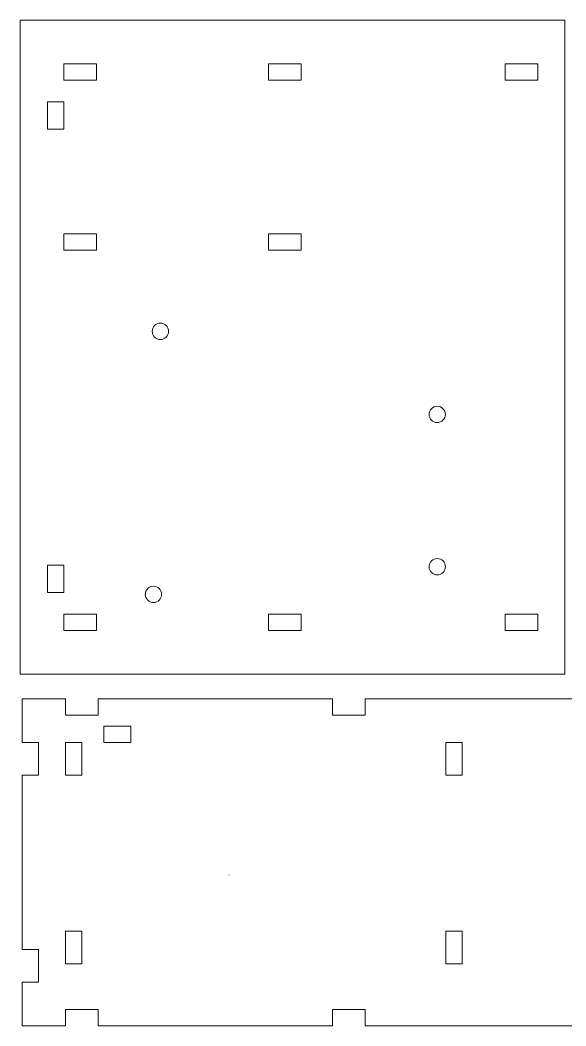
# Model space of a CAD drawing. Header units: millimetres. Extents: x -139 to 143, y -89 to 98.
# Drawn here: x -139.5 to -39.3, y -89.5 to 95.1 of the extents above; entities that cross this region are included whole.
import ezdxf

# ---------------------------------------------------------------- set-up
doc = ezdxf.new("R2010")
doc.units = ezdxf.units.MM
doc.header["$MEASUREMENT"] = 0
doc.layers.add('Ebene 1', color=7, linetype='Continuous')

msp = doc.modelspace()

# ---------------------------------------------------------------- linework, layer by layer
at = {"layer": 'Ebene 1', "lineweight": 9}
for points in [[(-139.4989, 95.0533), (-139.4989, 95.0533), (-39.499, 95.0533), (-39.499, 95.0533)], [(-139.4988, -24.9467), (-139.4988, -24.9467), (-139.4989, 95.0533), (-139.4989, 95.0533)], [(-39.499, 95.0533), (-39.499, 95.0533), (-39.4989, -24.9467), (-39.4989, -24.9467)], [(-131.4989, 84.0533), (-131.4989, 84.0533), (-131.4989, 87.0533), (-131.4989, 87.0533)], [(-131.4989, 87.0532), (-131.4989, 87.0532), (-125.4989, 87.0532), (-125.4989, 87.0532)], [(-125.4989, 87.0532), (-125.4989, 87.0532), (-125.4989, 84.0532), (-125.4989, 84.0532)], [(-93.8853, 87.0533), (-93.8853, 87.0533), (-87.8854, 87.0533), (-87.8854, 87.0533)], [(-93.8853, 84.0533), (-93.8853, 84.0533), (-93.8853, 87.0533), (-93.8853, 87.0533)], [(-87.8854, 87.0533), (-87.8854, 87.0533), (-87.8854, 84.0533), (-87.8854, 84.0533)], [(-50.499, 84.0533), (-50.499, 84.0533), (-50.499, 87.0533), (-50.499, 87.0533)], [(-50.499, 87.0533), (-50.499, 87.0533), (-44.499, 87.0533), (-44.499, 87.0533)], [(-44.499, 87.0533), (-44.499, 87.0533), (-44.499, 84.0533), (-44.499, 84.0533)], [(-125.4989, 84.0532), (-125.4989, 84.0532), (-131.4989, 84.0532), (-131.4989, 84.0532)], [(-87.8854, 84.0533), (-87.8854, 84.0533), (-93.8853, 84.0533), (-93.8853, 84.0533)], [(-44.499, 84.0533), (-44.499, 84.0533), (-50.499, 84.0533), (-50.499, 84.0533)], [(-134.4989, 80.0533), (-134.4989, 80.0533), (-134.4989, 75.0533), (-134.4989, 75.0533)], [(-134.4989, 80.0533), (-134.4989, 80.0533), (-131.4989, 80.0533), (-131.4989, 80.0533)], [(-131.4989, 80.0533), (-131.4989, 80.0533), (-131.4989, 75.0533), (-131.4989, 75.0533)], [(-131.4989, 75.0533), (-131.4989, 75.0533), (-134.4989, 75.0533), (-134.4989, 75.0533)], [(-131.4989, 55.8433), (-131.4989, 55.8433), (-125.4989, 55.8433), (-125.4989, 55.8433)], [(-131.4989, 52.8433), (-131.4989, 52.8433), (-131.4989, 55.8433), (-131.4989, 55.8433)], [(-125.4989, 55.8433), (-125.4989, 55.8433), (-125.4989, 52.8433), (-125.4989, 52.8433)], [(-93.8853, 55.8433), (-93.8853, 55.8433), (-87.8854, 55.8433), (-87.8854, 55.8433)], [(-93.8853, 52.8433), (-93.8853, 52.8433), (-93.8853, 55.8433), (-93.8853, 55.8433)], [(-87.8854, 55.8433), (-87.8854, 55.8433), (-87.8854, 52.8433), (-87.8854, 52.8433)], [(-125.4989, 52.8433), (-125.4989, 52.8433), (-131.4989, 52.8433), (-131.4989, 52.8433)], [(-87.8854, 52.8433), (-87.8854, 52.8433), (-93.8853, 52.8433), (-93.8853, 52.8433)], [(-134.4988, -4.9467), (-134.4988, -4.9467), (-134.4988, -9.9467), (-134.4988, -9.9467)], [(-134.4988, -4.9467), (-134.4988, -4.9467), (-131.4988, -4.9467), (-131.4988, -4.9467)], [(-131.4988, -4.9467), (-131.4988, -4.9467), (-131.4988, -9.9467), (-131.4988, -9.9467)], [(-131.4988, -9.9467), (-131.4988, -9.9467), (-134.4988, -9.9467), (-134.4988, -9.9467)], [(-131.4988, -13.9466), (-131.4988, -13.9466), (-125.4988, -13.9466), (-125.4988, -13.9466)], [(-131.4988, -16.9466), (-131.4988, -16.9466), (-131.4988, -13.9466), (-131.4988, -13.9466)], [(-125.4988, -13.9466), (-125.4988, -13.9466), (-125.4988, -16.9466), (-125.4988, -16.9466)], [(-93.8853, -13.9466), (-93.8853, -13.9466), (-87.8854, -13.9466), (-87.8854, -13.9466)], [(-93.8853, -16.9466), (-93.8853, -16.9466), (-93.8853, -13.9466), (-93.8853, -13.9466)], [(-87.8854, -13.9466), (-87.8854, -13.9466), (-87.8854, -16.9466), (-87.8854, -16.9466)], [(-50.4989, -16.9466), (-50.4989, -16.9466), (-50.4989, -13.9466), (-50.4989, -13.9466)], [(-50.4989, -13.9466), (-50.4989, -13.9466), (-44.4989, -13.9466), (-44.4989, -13.9466)], [(-44.4989, -13.9466), (-44.4989, -13.9466), (-44.4989, -16.9466), (-44.4989, -16.9466)], [(-125.4988, -16.9466), (-125.4988, -16.9466), (-131.4988, -16.9466), (-131.4988, -16.9466)], [(-87.8854, -16.9466), (-87.8854, -16.9466), (-93.8853, -16.9466), (-93.8853, -16.9466)], [(-44.4989, -16.9466), (-44.4989, -16.9466), (-50.4989, -16.9466), (-50.4989, -16.9466)], [(-39.4989, -24.9466), (-39.4989, -24.9466), (-139.4988, -24.9467), (-139.4988, -24.9467)], [(-139.1476, -29.4709), (-139.1476, -29.4709), (-131.1476, -29.4709), (-131.1476, -29.4709)], [(-139.1476, -37.4709), (-139.1476, -37.4709), (-139.1476, -29.4709), (-139.1476, -29.4709)], [(-131.1476, -32.4709), (-131.1476, -32.4709), (-131.1476, -29.4709), (-131.1476, -29.4709)], [(-125.1476, -29.4709), (-125.1476, -29.4709), (-82.1476, -29.4709), (-82.1476, -29.4709)], [(-125.1476, -29.4709), (-125.1476, -29.4709), (-125.1476, -32.4709), (-125.1476, -32.4709)], [(-82.1476, -32.4709), (-82.1476, -32.4709), (-82.1476, -29.4709), (-82.1476, -29.4709)], [(-76.1477, -29.4709), (-76.1477, -29.4709), (-33.1477, -29.4708), (-33.1477, -29.4708)], [(-76.1477, -29.4709), (-76.1477, -29.4709), (-76.1477, -32.4709), (-76.1477, -32.4709)], [(-125.1476, -32.4709), (-125.1476, -32.4709), (-131.1476, -32.4709), (-131.1476, -32.4709)], [(-76.1477, -32.4709), (-76.1477, -32.4709), (-82.1476, -32.4709), (-82.1476, -32.4709)], [(-119.1476, -34.4709), (-119.1476, -34.4709), (-124.1476, -34.4709), (-124.1476, -34.4709)], [(-124.1476, -37.4709), (-124.1476, -37.4709), (-124.1476, -34.4709), (-124.1476, -34.4709)], [(-119.1476, -34.4709), (-119.1476, -34.4709), (-119.1476, -37.4709), (-119.1476, -37.4709)], [(-139.1476, -37.4709), (-139.1476, -37.4709), (-136.1476, -37.4709), (-136.1476, -37.4709)], [(-136.1476, -37.4709), (-136.1476, -37.4709), (-136.1476, -43.4709), (-136.1476, -43.4709)], [(-131.1476, -37.4709), (-131.1476, -37.4709), (-128.1476, -37.4709), (-128.1476, -37.4709)], [(-131.1476, -43.4709), (-131.1476, -43.4709), (-131.1476, -37.4709), (-131.1476, -37.4709)], [(-128.1476, -37.4709), (-128.1476, -37.4709), (-128.1476, -43.4709), (-128.1476, -43.4709)], [(-119.1476, -37.4709), (-119.1476, -37.4709), (-124.1476, -37.4709), (-124.1476, -37.4709)], [(-61.3576, -43.4709), (-61.3576, -43.4709), (-61.3576, -37.4709), (-61.3576, -37.4709)], [(-61.3576, -37.4709), (-61.3576, -37.4709), (-58.3576, -37.4709), (-58.3576, -37.4709)], [(-58.3576, -37.4709), (-58.3576, -37.4709), (-58.3576, -43.4709), (-58.3576, -43.4709)], [(-136.1476, -43.4709), (-136.1476, -43.4709), (-139.1476, -43.4709), (-139.1476, -43.4709)], [(-139.1476, -75.4709), (-139.1476, -75.4709), (-139.1476, -43.4709), (-139.1476, -43.4709)], [(-128.1476, -43.4709), (-128.1476, -43.4709), (-131.1476, -43.4709), (-131.1476, -43.4709)], [(-58.3576, -43.4709), (-58.3576, -43.4709), (-61.3576, -43.4709), (-61.3576, -43.4709)], [(-131.1476, -72.0844), (-131.1476, -72.0844), (-128.1476, -72.0844), (-128.1476, -72.0844)], [(-131.1476, -78.0844), (-131.1476, -78.0844), (-131.1476, -72.0844), (-131.1476, -72.0844)], [(-128.1476, -72.0844), (-128.1476, -72.0844), (-128.1476, -78.0844), (-128.1476, -78.0844)], [(-61.3576, -72.0844), (-61.3576, -72.0844), (-58.3576, -72.0844), (-58.3576, -72.0844)], [(-61.3576, -78.0844), (-61.3576, -78.0844), (-61.3576, -72.0844), (-61.3576, -72.0844)], [(-58.3576, -72.0844), (-58.3576, -72.0844), (-58.3576, -78.0844), (-58.3576, -78.0844)], [(-139.1476, -75.4709), (-139.1476, -75.4709), (-136.1476, -75.4709), (-136.1476, -75.4709)], [(-136.1476, -75.4709), (-136.1476, -75.4709), (-136.1476, -81.4709), (-136.1476, -81.4709)], [(-128.1476, -78.0844), (-128.1476, -78.0844), (-131.1476, -78.0844), (-131.1476, -78.0844)], [(-58.3576, -78.0844), (-58.3576, -78.0844), (-61.3576, -78.0844), (-61.3576, -78.0844)], [(-136.1476, -81.4709), (-136.1476, -81.4709), (-139.1476, -81.4709), (-139.1476, -81.4709)], [(-139.1475, -89.4708), (-139.1475, -89.4708), (-139.1475, -81.4709), (-139.1475, -81.4709)], [(-131.1475, -89.4708), (-131.1475, -89.4708), (-131.1475, -86.4708), (-131.1475, -86.4708)], [(-131.1475, -86.4708), (-131.1475, -86.4708), (-125.1475, -86.4708), (-125.1475, -86.4708)], [(-125.1475, -86.4708), (-125.1475, -86.4708), (-125.1475, -89.4708), (-125.1475, -89.4708)], [(-82.1475, -89.4708), (-82.1475, -89.4708), (-82.1475, -86.4708), (-82.1475, -86.4708)], [(-82.1475, -86.4708), (-82.1475, -86.4708), (-76.1476, -86.4708), (-76.1476, -86.4708)], [(-76.1476, -86.4708), (-76.1476, -86.4708), (-76.1476, -89.4708), (-76.1476, -89.4708)], [(-131.1475, -89.4708), (-131.1475, -89.4708), (-139.1475, -89.4708), (-139.1475, -89.4708)], [(-82.1475, -89.4708), (-82.1475, -89.4708), (-125.1475, -89.4708), (-125.1475, -89.4708)], [(-33.1476, -89.4708), (-33.1476, -89.4708), (-76.1476, -89.4708), (-76.1476, -89.4708)]]:
    msp.add_open_spline(points, degree=3, dxfattribs=at)
for points in [[(-112.2441, 37.956), (-112.2441, 38.7845), (-112.9157, 39.456), (-113.7441, 39.456), (-113.7441, 39.456), (-114.5725, 39.456), (-115.2441, 38.7845), (-115.2441, 37.956), (-115.2441, 37.956), (-115.2441, 37.1276), (-114.5725, 36.456), (-113.7441, 36.456), (-113.7441, 36.456), (-112.9157, 36.456), (-112.2441, 37.1276), (-112.2441, 37.956)], [(-61.4434, 22.7037), (-61.4434, 23.5322), (-62.115, 24.2037), (-62.9434, 24.2037), (-62.9434, 24.2037), (-63.7718, 24.2037), (-64.4434, 23.5322), (-64.4434, 22.7037), (-64.4434, 22.7037), (-64.4434, 21.8753), (-63.7718, 21.2037), (-62.9434, 21.2037), (-62.9434, 21.2037), (-62.115, 21.2037), (-61.4434, 21.8753), (-61.4434, 22.7037)], [(-61.4365, -5.2305), (-61.4365, -4.4021), (-62.1081, -3.7305), (-62.9365, -3.7305), (-62.9365, -3.7305), (-63.7649, -3.7305), (-64.4365, -4.4021), (-64.4365, -5.2305), (-64.4365, -5.2305), (-64.4365, -6.0589), (-63.7649, -6.7305), (-62.9365, -6.7305), (-62.9365, -6.7305), (-62.1081, -6.7305), (-61.4365, -6.0589), (-61.4365, -5.2305)], [(-113.5238, -10.3026), (-113.5238, -9.4741), (-114.1954, -8.8026), (-115.0238, -8.8026), (-115.0238, -8.8026), (-115.8522, -8.8026), (-116.5238, -9.4741), (-116.5238, -10.3026), (-116.5238, -10.3026), (-116.5238, -11.131), (-115.8522, -11.8026), (-115.0238, -11.8026), (-115.0238, -11.8026), (-114.1954, -11.8026), (-113.5238, -11.131), (-113.5238, -10.3026)], [(-100.8975, -56.3809), (-100.892, -56.3809), (-100.8876, -56.3764), (-100.8876, -56.3709), (-100.8876, -56.3709), (-100.8875, -56.3653), (-100.892, -56.3609), (-100.8975, -56.3609), (-100.8975, -56.3609), (-100.9031, -56.3608), (-100.9075, -56.3653), (-100.9075, -56.3708), (-100.9075, -56.3708), (-100.9076, -56.3764), (-100.9031, -56.3808), (-100.8976, -56.3808)], [(-100.8975, -56.3809), (-100.892, -56.3809), (-100.8876, -56.3764), (-100.8876, -56.3709), (-100.8876, -56.3709), (-100.8875, -56.3653), (-100.892, -56.3609), (-100.8975, -56.3609), (-100.8975, -56.3609), (-100.9031, -56.3608), (-100.9075, -56.3653), (-100.9075, -56.3708), (-100.9075, -56.3708), (-100.9076, -56.3764), (-100.9031, -56.3808), (-100.8976, -56.3808)], [(-101.1253, -61.7897), (-101.1198, -61.7897), (-101.1153, -61.7852), (-101.1153, -61.7797), (-101.1153, -61.7797), (-101.1153, -61.7741), (-101.1198, -61.7697), (-101.1253, -61.7697), (-101.1253, -61.7697), (-101.1309, -61.7697), (-101.1353, -61.7741), (-101.1353, -61.7797), (-101.1353, -61.7797), (-101.1353, -61.7852), (-101.1309, -61.7897), (-101.1253, -61.7897)]]:
    msp.add_open_spline(points, degree=3, knots=[0, 0, 0, 0, 0.2, 0.2, 0.2, 0.2, 0.4, 0.4, 0.4, 0.4, 0.6, 0.6, 0.6, 0.6, 1, 1, 1, 1], dxfattribs=at)

doc.saveas('drawing.dxf')
